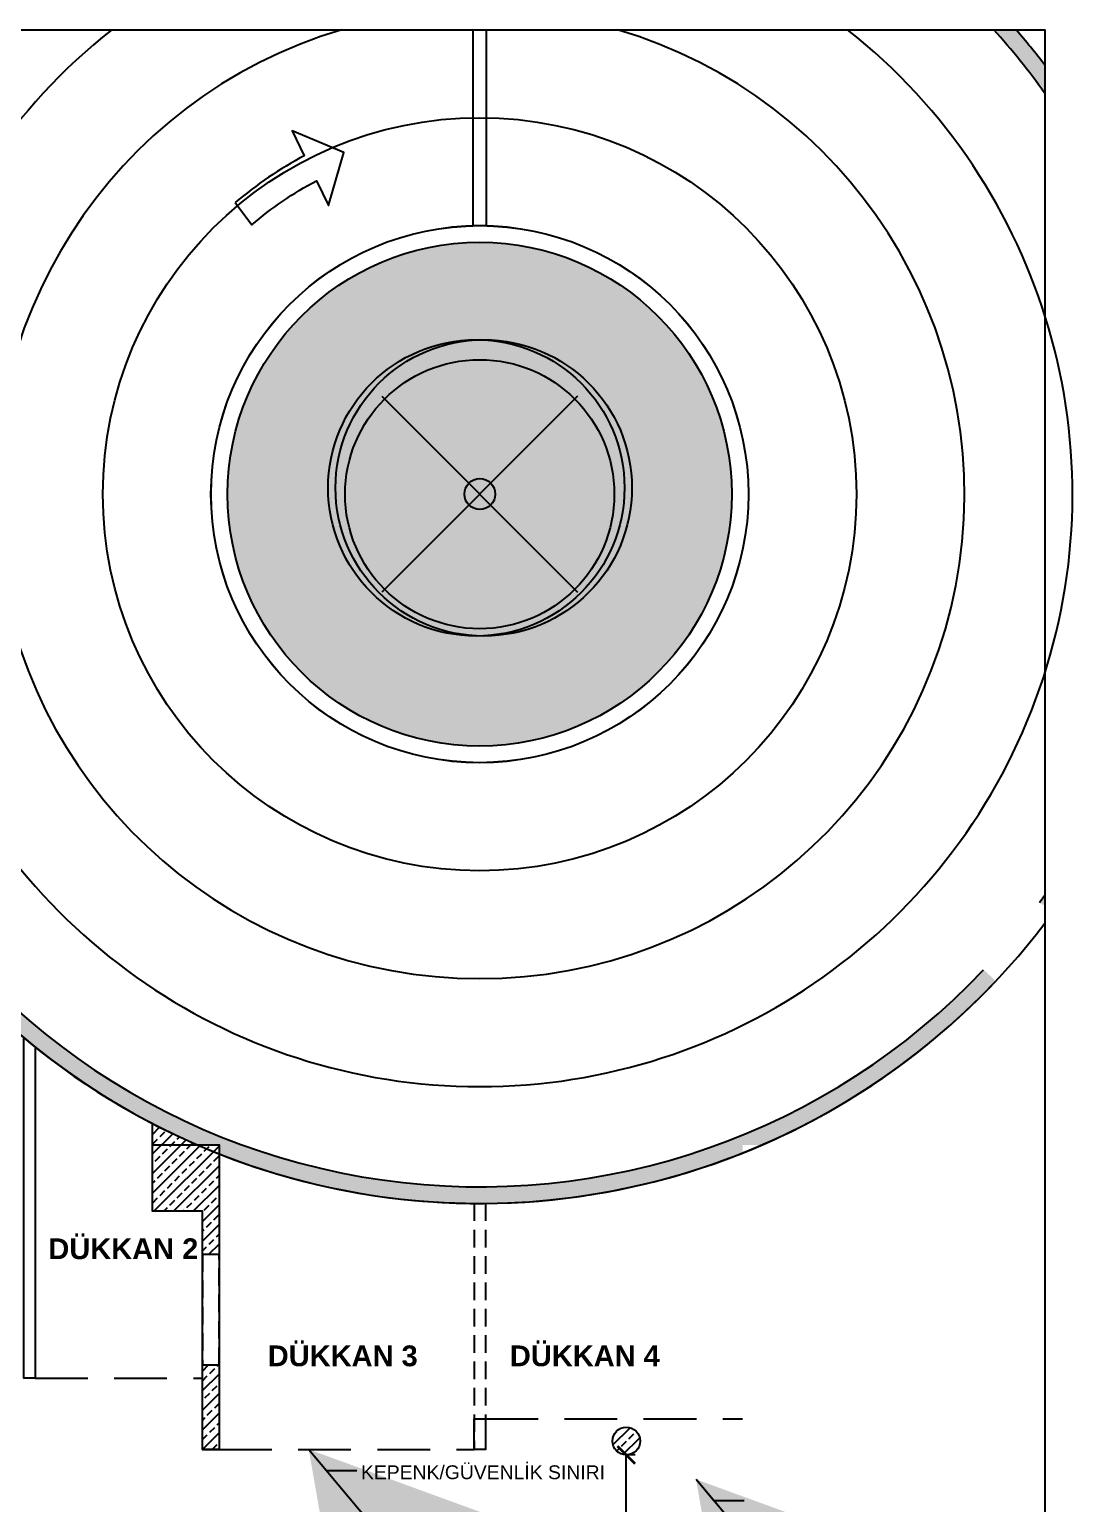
# Model space of a CAD drawing. Header units: millimetres. Extents: x 45 to 25350, y 77 to 5059.
# Drawn here: x 23468 to 25350, y 2396 to 5059 of the extents above; entities that cross this region are included whole.
import ezdxf

# ---------------------------------------------------------------- set-up
doc = ezdxf.new("R2010")
doc.units = ezdxf.units.MM
doc.header["$LTSCALE"] = 5
doc.linetypes.add('CONTINUA', pattern=[0])
doc.linetypes.add('DASHED2', pattern=[9.524999999999999, 6.35, -3.175])
doc.layers.get('DEFPOINTS').update_dxf_attribs({"linetype": 'CONTINUA'})
for name, color, linetype in [('a_anno_text_p1', 1, 'Continuous'), ('a_anno_text_p2 @ 1', 2, 'Continuous'), ('a_dim_carsi', 1, 'Continuous'), ('a_flor_drain', 1, 'Continuous'), ('a_overhead', 1, 'DASHED2'), ('a_p1_d', 1, 'DASHED2'), ('a_p2', 2, 'Continuous'), ('a_p3_d', 3, 'DASHED2'), ('a_p4', 4, 'Continuous'), ('a_p5', 5, 'Continuous'), ('a_p8', 8, 'Continuous'), ('a_trees', 2, 'Continuous'), ('str_SNL_hatch', 1, 'Continuous'), ('str_SNL_wall_sheer', 5, 'Continuous')]:
    doc.layers.add(name, color=color, linetype=linetype)
doc.styles.add('ARIAL', font='ARIALUNI.TTF', dxfattribs={"height": 1})
doc.dimstyles.new('snl-200', dxfattribs={"dimtxt": 50, "dimasz": 32, "dimexe": 0, "dimexo": 16, "dimgap": 8, "dimtad": 1, "dimtoh": 1, "dimdec": 0, "dimzin": 0, "dimdsep": 46, "dimtxsty": 'Standard', "dimblk": 'ARCHTICK', "dimcen": 32, "dimclrd": 256, "dimclre": 256, "dimclrt": 256, "dimadec": 0, "dimazin": 0, "dimtfac": 1, "dimtdec": 0, "dimtix": 1, "dimtmove": 0, "dimatfit": 0, "dimldrblk": 'ARCHTICK', "dimfxl": 1, "dimtolj": 1, "dimtzin": 0, "dimlwd": -1, "dimlwe": -1, "dimarcsym": 0})
doc.dimstyles.get("Standard").update_dxf_attribs({"dimscale": 50, "dimtxt": 0.18, "dimasz": 0.18, "dimexe": 0.18, "dimexo": 0.0625, "dimgap": 0.09, "dimtad": 0, "dimtih": 1, "dimtoh": 1, "dimdec": 4, "dimzin": 0, "dimdsep": 46, "dimtxsty": 'Standard', "dimcen": 0.09, "dimadec": 0, "dimazin": 0, "dimtfac": 1, "dimtdec": 4, "dimtofl": 0, "dimtmove": 0, "dimatfit": 3, "dimfxl": 1, "dimtolj": 1, "dimtzin": 0, "dimarcsym": 0})
pattern_1 = [(45, (22965.26587968516, 2904.206698810449), (-17.67766952966369, 17.67766952966369), []), (45, (22982.94354918516, 2904.206698810449), (-17.67766952966369, 17.67766952966369), [12.5, -6.25])]

# ---------------------------------------------------------------- blocks, each defined once
blk = doc.blocks.new('A$C47794B28')
at = {"layer": 'str_SNL_hatch'}
h = blk.add_hatch(dxfattribs=at)
h.set_pattern_fill('ANSI33', color=256, scale=100, style=0)
h.set_pattern_definition([(45, (-1153.641385440734, -4045.180646853264), (-17.67766952966369, 17.67766952966369), []), (45, (-1135.963715940734, -4045.180646853264), (-17.67766952966369, 17.67766952966369), [12.5, -6.25])])
edge = h.paths.add_edge_path()
edge.add_arc((0, 0), 25, 0, 360)
at = {"layer": 'str_SNL_wall_sheer'}
blk.add_circle((0, 0), 25, dxfattribs=at)
blk = doc.blocks.new('A$C31D46484')
for points in [[(-176.7766952966358, 176.7766952966376), (176.7766952966358, -176.7766952966376)], [(176.7766952966358, 176.7766952966376), (-176.7766952966358, -176.7766952966376)]]:
    blk.add_lwpolyline(points)
blk = doc.blocks.new('A$C2A6D2553')
for centre, radius in [((-4.246069318702212, 7.427275357884355), 178.3483475682733), ((4.777387824491598, 7.427275357884355), 178.3483475682733), ((0, 0), 18.57799706966034)]:
    blk.add_circle(centre, radius)
blk = doc.blocks.new('_ArchTick')
at = {"const_width": 0.15}
blk.add_lwpolyline([(-0.5, -0.5), (0.5, 0.5)], dxfattribs=at)
blk = doc.blocks.new('*D56')
at = {"layer": 'a_dim_carsi'}
for p, q in [((24560.75812785319, 2484.065922126215), (24544.77902833584, 2484.065922126215)), ((24544.77902833584, 2204.064368757526), (24544.77902833584, 2484.065922126215)), ((24560.50314044529, 2204.064368757526), (24544.77902833584, 2204.064368757526))]:
    blk.add_line(p, q, dxfattribs=at)
at = {"layer": 'DEFPOINTS', "color": 0}
for p in [(24544.75812785319, 2484.065922126215), (24544.77902833584, 2484.065922126215), (24544.50314044529, 2204.064368757526)]:
    blk.add_point(p, dxfattribs=at)
at = {"layer": 'a_dim_carsi', "xscale": 32, "yscale": 32, "zscale": 32}
for p, rotation in [((24544.77902833584, 2484.065922126215), 90), ((24544.77902833584, 2204.064368757526), 270)]:
    blk.add_blockref('_ArchTick', p, dxfattribs=dict(at, rotation=rotation))
at = {"layer": 'a_dim_carsi', "insert": (24521.46377409855, 2344.065145441874), "char_height": 30, "attachment_point": 5, "rotation": 90}
blk.add_mtext('\\A1;280', dxfattribs=at)
blk = doc.blocks.new('snl_arow_60')
blk.add_hatch(color=256).paths.add_polyline_path([(0, 0), (-1.732050807568157, 0.9999999999990905), (-1.832050807568521, 0.8267949192422748), (-0.4000000000005457, -9.094947017729282e-13), (-1.832050807568521, -0.8267949192422748), (-1.732050807568157, -0.9999999999990905)])
blk.add_lwpolyline([(0, 0), (-1, 0)])

msp = doc.modelspace()

# ---------------------------------------------------------------- hatches: boundary and pattern name
at = {"layer": 'a_p8'}
h = msp.add_hatch(dxfattribs=at)
h.set_pattern_fill('GRASS', color=256, scale=20, style=0)
h.set_pattern_definition([(90, (23825.26587970156, 3764.206698792183), (-14.14213562, 14.14213562), [3.75, -24.53427126]), (45, (23825.26587970156, 3764.206698792183), (-14.14213562373095, 14.14213562373095), [3.75, -16.25]), (135, (23825.26587970156, 3764.206698792183), (-14.14213562373095, -14.14213562373095), [3.75, -16.25])])
edge = h.paths.add_edge_path()
edge.add_arc((24280.26587967527, 4219.206698765896), 454.9999999737132, 0, 360)
at = {"layer": 'str_SNL_hatch'}
h = msp.add_hatch(dxfattribs=at)
h.set_pattern_fill('ANSI33', color=256, scale=100, style=0)
h.set_pattern_definition([(45, (22999.26587968516, 3464.333392347588), (-17.67766952966369, 17.67766952966369), []), (45, (23016.94354918516, 3464.333392347588), (-17.67766952966369, 17.67766952966369), [12.5, -6.25])])
edge = h.paths.add_edge_path()
edge.add_line((25300.48712769375, 3475.078281215538), (25300.48712769375, 3495.224927575026))
edge.add_arc((24280.26587967527, 4219.206698800559), 1250.99999999011, 323.89375706561265, 324.63926411259865, ccw=False)
edge.add_line((25290.98090585784, 3482.011924114773), (25300.48712769375, 3475.078281215538))
edge = h.paths.add_edge_path()
edge.add_line((23352.25266584844, 5058.130101107387), (23312.19123118413, 5058.130101107387))
edge.add_arc((24280.26587967093, 4219.206698799693), 1280.999999993109, 139.0881391513615, 199.9352090622587)
edge.add_line((23076.02496062216, 3782.440389578267), (23104.2273240731, 3792.669108766086))
edge.add_arc((24280.26587967527, 4219.206698800559), 1250.99999999011, 137.8864369921486, 199.9352090622411, ccw=False)
edge = h.paths.add_edge_path()
edge.add_line((25248.34052815772, 5058.130101107387), (25208.27909350209, 5058.130101107387))
edge.add_arc((24280.26587967527, 4219.206698800559), 1250.99999999011, 35.36073588740129, 42.11356300785138, ccw=False)
edge.add_line((25300.48712769375, 4943.188470026091), (25300.48712769375, 4993.874114575714))
edge.add_arc((24280.26587967093, 4219.206698799693), 1280.999999993109, 37.20988071160129, 40.9118608486385)
h = msp.add_hatch(dxfattribs=at)
h.set_pattern_fill('ANSI33', color=256, scale=100, style=0)
h.set_pattern_definition(pattern_1)
h.paths.add_polyline_path([(23167.43951512084, 3647.701246221292), (23140.75303155816, 3633.996079492685, 0.1734696863590305), (23770.4507687712, 3044.026051977042), (23809.77802721084, 3044.026051975161), (23809.77802721085, 3027.73610299969, 0.1911662750677613), (24754.77802718728, 3029.333082890784), (24754.77802718728, 3044.026051974877), (24790.08099057433, 3044.026051974872, 0.1015479044183072), (25211.70902670005, 3339.789469133531), (25189.89536986089, 3360.384720413947, -0.5175889460298935)])
h = msp.add_hatch(dxfattribs=at)
h.set_pattern_fill('ANSI33', color=256, scale=100, style=0)
h.set_pattern_definition(pattern_1)
h.paths.add_polyline_path([(23689.77802720819, 3082.419517282626), (23689.77802720819, 3044.026051980902), (23770.4507687712, 3044.026051977044, -0.01744146253984299)])
h.paths.add_polyline_path([(23809.77802721084, 3044.026051975161), (23770.4507687712, 3044.026051977042, 0.008308056382481421), (23809.77802721085, 3027.73610299969)], flags=17)
h.paths.add_polyline_path([(23809.77802721085, 3027.73610299969, -0.008308056382481421), (23770.4507687712, 3044.026051977042), (23689.77802720819, 3044.026051980902), (23689.77802720821, 2924.026051980905), (23779.77802720244, 2924.026051980938), (23779.77802720372, 2846.526051982202), (23809.77802721086, 2846.526051982202)])
h = msp.add_hatch(dxfattribs=at)
h.set_pattern_fill('ANSI33', color=256, scale=100, style=0)
h.set_pattern_definition([(45, (23779.77817341846, 2494.040321633256), (-17.67766952966369, 17.67766952966369), []), (45, (23797.45584291846, 2494.040321633256), (-17.67766952966369, 17.67766952966369), [12.5, -6.25])])
h.paths.add_polyline_path([(23809.77802721088, 2646.526051982206), (23779.77817341846, 2646.526051982208), (23779.77817341849, 2494.040321662509), (23809.77802721091, 2494.040321633256)])

# ---------------------------------------------------------------- linework, layer by layer
at = {"ltscale": 0.5}
msp.add_lwpolyline([(19427.59985320326, 5058.130101107387), (25300.48712769375, 5058.130101107387), (25300.48712769375, 169.2944887084452), (19427.59985320326, 169.2944887084452)], close=True, dxfattribs=at)
msp.add_lwpolyline([(23477.66099988825, 3220.860045626247), (23477.66099988825, 2622.708900238758), (23457.66099988825, 2622.708900238758), (23457.66099988825, 3237.273382079851)], dxfattribs=at)
at = {"layer": 'a_flor_drain'}
for points in [[(24267.76587967583, 5058.130101107387), (24267.76587967583, 4704.20669873961), (24292.76587967583, 4704.206698739608)], [(24292.76587967583, 4704.206698739621), (24292.76587967583, 5058.130101107387)]]:
    msp.add_lwpolyline(points, dxfattribs=at)
at = {"layer": 'a_overhead'}
for points in [[(23779.77802721094, 2846.526051982208), (23779.77802721094, 2646.526051982208)], [(23809.77802721088, 2646.526051982208), (23809.77802721088, 2846.526051982208)]]:
    msp.add_lwpolyline(points, dxfattribs=at)
at = {"layer": 'a_p1_d', "ltscale": 3}
msp.add_line((23809.78104066067, 2494.080181417079), (24270.46873733259, 2494.080181417079), dxfattribs=at)
for points in [[(23477.66099988825, 2622.708900238758), (23779.78386418474, 2622.709002975218)], [(24290.47160458315, 2548.986090819324), (24754.77802718726, 2548.986189758229)]]:
    msp.add_lwpolyline(points, dxfattribs=at)
at = {"layer": 'a_p2'}
for centre, radius in [((24280.26587967527, 4219.206698765896), 484.9999999737132), ((24280.26874691746, 4219.246558549718), 484.9999999737132), ((24280.26587967527, 4219.206698765896), 454.9999999737132)]:
    msp.add_circle(centre, radius, dxfattribs=at)
at = {"layer": 'a_p3_d'}
for p, q in [((24270.47160458315, 2938.286433963132), (24270.47160458315, 2494.120041174634)), ((24290.47160458315, 2938.286433963132), (24290.47160458315, 2494.120041174634)), ((23779.77817341846, 2646.54032160584), (23779.77802720372, 2846.526051982202)), ((23809.77802721088, 2646.526051982208), (23809.77802721086, 2846.526051982202))]:
    msp.add_line(p, q, dxfattribs=at)
at = {"layer": 'a_p4', "ltscale": 0.5}
msp.add_line((23689.78376170096, 2924.105771522283), (23689.78376170094, 3082.460603757594), dxfattribs=at)
at = {"layer": 'a_p4'}
for points in [[(23809.78376170359, 3027.777421951081), (23809.78390791124, 2494.120041174634)], [(23779.78390791124, 2494.120041174663), (23779.78376169519, 2924.105771522316), (23692.19774853491, 2924.105771522283)], [(23779.7838482172, 2494.120041203883), (23809.78390791124, 2494.120041174634)]]:
    msp.add_lwpolyline(points, dxfattribs=at)
msp.add_lwpolyline([(24270.47160458315, 2548.98608655753), (24290.47160458315, 2548.98608655753), (24290.47160458315, 2494.120041174634), (24270.47160458315, 2494.120041174634)], close=True, dxfattribs=at)
msp.add_circle((24280.27161416802, 4219.286418307272), 484.9999999737132, dxfattribs=at)
msp.add_arc((24280.26874691746, 4219.24655854971), 1280.997589685, 179.3425340948943, 322.7900492009142, dxfattribs=at)
at = {"layer": 'a_p5', "ltscale": 2}
for p, q in [((23689.77802720819, 3044.026051980902), (23689.77802720819, 3082.419517282628)), ((23779.77802720372, 2846.526051982202), (23809.77802721086, 2846.526051982202)), ((23779.77817341846, 2646.526051982208), (23809.77802721088, 2646.526051982208))]:
    msp.add_line(p, q, dxfattribs=at)
for points in [[(23779.77802720372, 2846.526051982202), (23779.77802720244, 2924.026051980938), (23689.77802720821, 2924.026051980905), (23689.77802720819, 3044.026051980902), (23809.77802721084, 3044.026051975161), (23809.77802721086, 2846.526051982202)], [(23809.77817341849, 2494.040321633256), (23779.77817341849, 2494.040321662509), (23779.77817341846, 2646.54032160584)], [(23809.77802721088, 2646.526051982208), (23809.77802721091, 2494.026052009718)]]:
    msp.add_lwpolyline(points, dxfattribs=at)
for centre, radius, start, end in [((24280.26587967527, 4219.206698800559), 1250.999999990111, 35.3607358873161, 42.11356300781051), ((24280.26587967093, 4219.206698799693), 1280.999999993108, 37.20988071160244, 40.91186084854988), ((24280.26587967527, 4219.206698800559), 1250.999999990111, 207.1833142657351, 316.6456518621427), ((24280.26587967527, 4219.206698800559), 1280.999999990111, 207.1833142657351, 316.6456518621427), ((24280.26587967527, 4219.206698800559), 1250.999999990111, 323.8937570654035, 324.6392641126839)]:
    msp.add_arc(centre, radius, start, end, dxfattribs=at)
at = {"layer": 'a_p8', "color": 8}
msp.add_lwpolyline([(23839.1370950173, 4745.863177063165), (23868.79984252184, 4705.437343592221, -0.05516601626791891), (23985.40193888302, 4785.329678492086), (24007.28179705896, 4740.327700178419), (24034.87852659958, 4836.200654138684), (23941.64912730216, 4875.319433548884), (23963.52454869251, 4830.326580711397, 0.0544402683947364)], format="xyb", close=True, dxfattribs=at)
at = {"layer": 'a_p8'}
msp.add_circle((24280.26587969449, 4219.206698704937), 680.0000025102443, dxfattribs=at)
for radius, start, end in [(1069.999998992901, 128.3679712006398, 51.63202879936021), (874.9999989929013, 106.510110724364, 73.48988927563605)]:
    msp.add_arc((24280.26588227095, 4219.206701154928), radius, start, end, dxfattribs=at)
at = {"layer": 'DEFPOINTS'}
msp.add_circle((24280.26588178228, 4219.206696694684), 242.9552974440937, dxfattribs=at)

# ---------------------------------------------------------------- block references
at = {"layer": 'a_p5', "ltscale": 2}
msp.add_blockref('A$C47794B28', (24544.77802720811, 2509.026051976034), dxfattribs=at)
at = {"layer": 'a_p8'}
msp.add_blockref('A$C31D46484', (24280.26587966689, 4219.206698792161), dxfattribs=at)
at = {"layer": 'a_trees', "xscale": 1.5, "yscale": 1.5, "zscale": 1.5}
msp.add_blockref('A$C2A6D2553', (24280.4658700904, 4219.406689181023), dxfattribs=at)
at = {"layer": 'DEFPOINTS'}
msp.add_blockref('A$C31D46484', (24280.26587966689, 4219.206698792161), dxfattribs=at)

# ---------------------------------------------------------------- texts
at = {"layer": 'a_anno_text_p1', "style": 'ARIAL'}
msp.add_text('KEPENK/GÜVENLİK SINIRI', height=25, dxfattribs=at).set_placement((24065.92934750622, 2440.227007636113))
at = {"layer": 'a_anno_text_p2 @ 1', "char_height": 37.5, "attachment_point": 1}
for s, insert, width in [('{\\f@Arial Unicode MS|b1|i0|c162|p34;DÜKKAN 2}', (23501.70814394484, 2875.127922163289), 309.2558626946001), ('{\\f@Arial Unicode MS|b1|i0|c162|p34;DÜKKAN 3}', (23897.74288595001, 2681.761147681233), 1151.786247307436), ('{\\f@Arial Unicode MS|b1|i0|c162|p34;DÜKKAN 4}', (24334.73978700714, 2681.761147681233), 1151.786247307436)]:
    msp.add_mtext(s, dxfattribs=dict(at, insert=insert, width=width))

# ---------------------------------------------------------------- dimensions: what is measured, and where the dimension line sits
at = {"layer": 'a_dim_carsi'}
dim = msp.add_linear_dim(base=(24544.77902833584, 2484.065922126215), p1=(24544.50314044529, 2204.064368757527), p2=(24544.75812785319, 2484.065922126216), angle=90, dimstyle='snl-200', override={"dimtxt": 30}, dxfattribs=at)
dim.commit()
dim.dimension.update_dxf_attribs({"geometry": '*D56', "text_midpoint": (24521.46377409855, 2344.065145441874)})

# ---------------------------------------------------------------- leaders
at = {"layer": 'a_anno_text_p1'}
for points in [[(23971.64327965959, 2494.080181417079), (24003.80793907018, 2455.661237315642), (24058.52768774394, 2455.661237315642)], [(24670.71437199306, 2439.959507446905), (24702.87903140365, 2401.540563345468), (24757.59878007741, 2401.540563345468)]]:
    msp.add_leader(points, dimstyle='Standard', override={"dimasz": 10, "dimtad": 0, "dimldrblk": 'snl_arow_60', "dimfxl": 0.3, "dimfxlon": 1}, dxfattribs=at)

doc.saveas('drawing.dxf')
